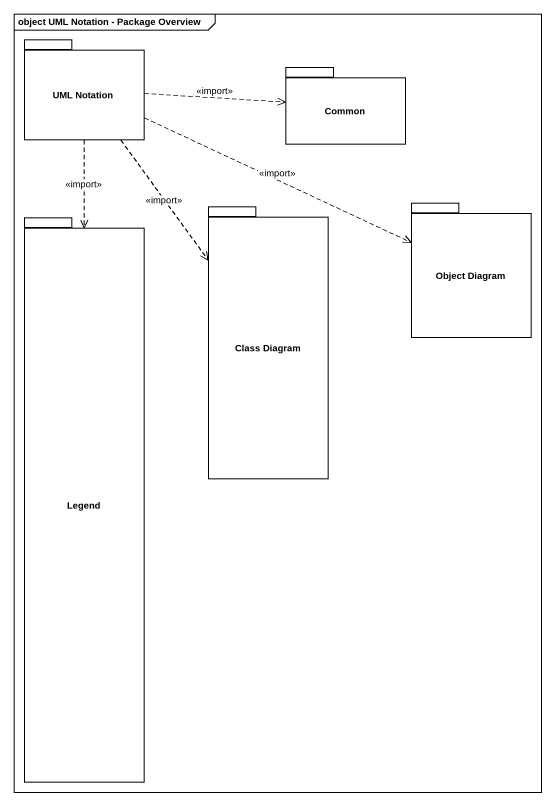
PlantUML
@startuml
mainframe object UML Notation - Package Overview
package "UML Notation" as UML_Notation {
}
package Common {
}
package "Legend" as Legend_ {
}
package "Class Diagram" as Class_Diagram {
}
package "Object Diagram" as Object_Diagram {
}
UML_Notation .right.> Common : <<import>>
UML_Notation ..> Legend_ : <<import>>
UML_Notation ..> Class_Diagram : <<import>>
UML_Notation .right.> Object_Diagram : <<import>>
@enduml
